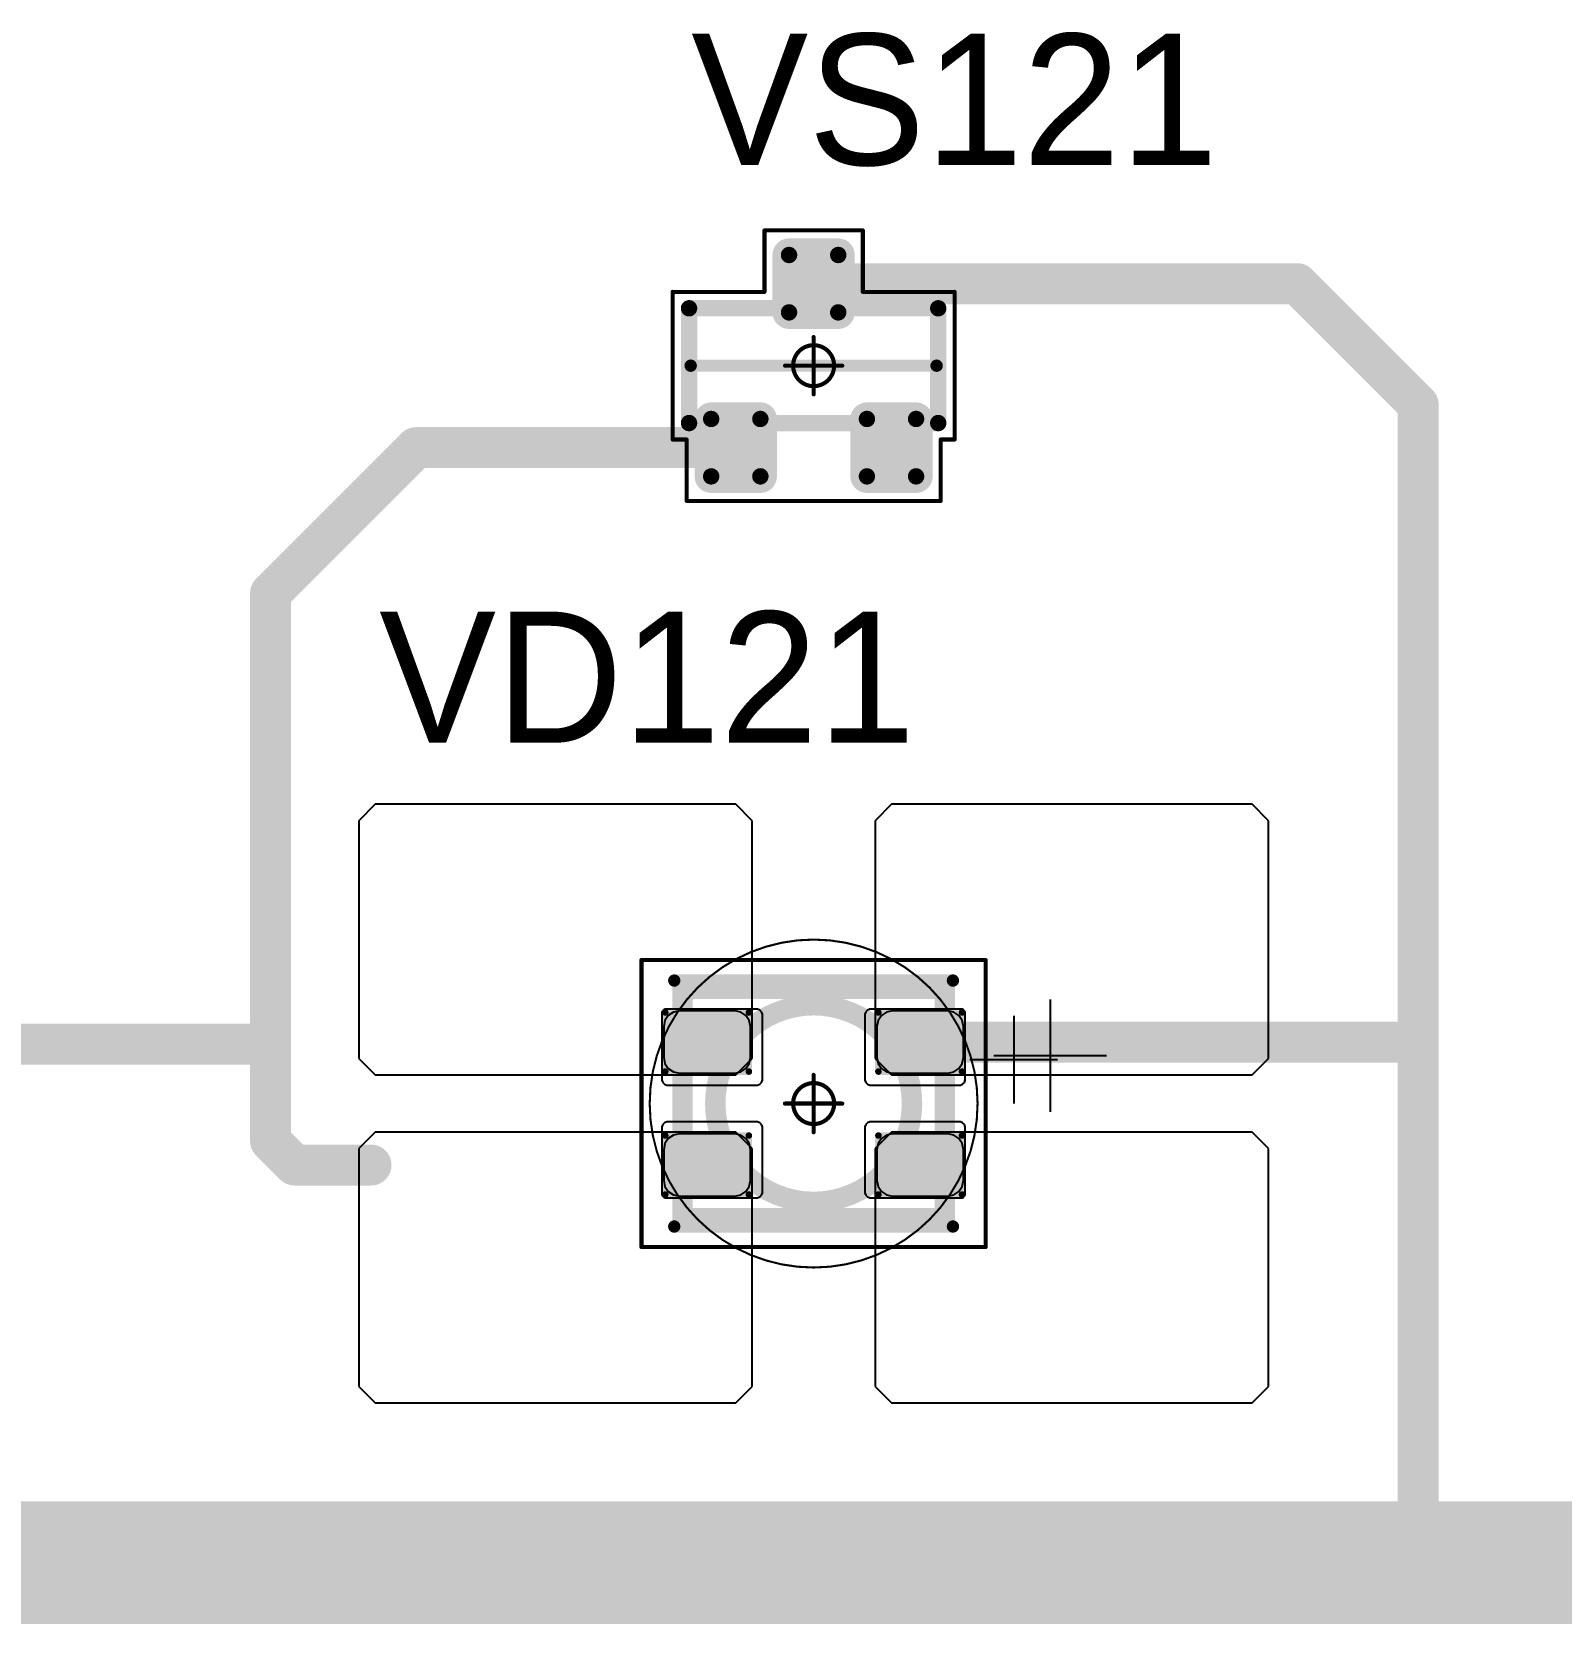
# Model space of a CAD drawing. Header units: millimetres. Extents: x 0 to 400, y 0 to 514.
# Drawn here: x 170.46 to 189.12, y 106.15 to 125.57 of the extents above; entities that cross this region are included whole.
import ezdxf

# ---------------------------------------------------------------- set-up
doc = ezdxf.new("R2010")
doc.units = ezdxf.units.MM
for name, color, linetype in [('Mechanical13', 56, 'Continuous'), ('Mechanical15', 56, 'Continuous'), ('Mechanical2', 216, 'Continuous'), ('TopLayer', 1, 'Continuous'), ('TopOverlay', 2, 'Continuous'), ('TopPaste', 8, 'Continuous'), ('TopSolder', 216, 'Continuous')]:
    doc.layers.add(name, color=color, linetype=linetype)

# ---------------------------------------------------------------- blocks, each defined once
blk = doc.blocks.new('SOT23_61')
at = {"layer": 'Mechanical13', "const_width": 0.2}
for points in [[(-0.7, 1.52), (0.7, 1.52)], [(-0.7, 1.52), (-0.7, -1.52)], [(0.7, 1.52), (0.7, -1.52)], [(-0.7, -1.52), (0.7, -1.52)]]:
    blk.add_lwpolyline(points, dxfattribs=at)
at = {"layer": 'Mechanical13', "const_width": 0.1}
for points in [[(-0.75, 1.52, 1), (-0.65, 1.52, 1)], [(-0.75, 1.52, 1), (-0.65, 1.52, 1)], [(0.65, 1.52, 1), (0.75, 1.52, 1)], [(0.65, 1.52, 1), (0.75, 1.52, 1)], [(-0.75, -1.52, 1), (-0.65, -1.52, 1)], [(-0.75, -1.52, 1), (-0.65, -1.52, 1)], [(0.65, -1.52, 1), (0.75, -1.52, 1)], [(0.65, -1.52, 1), (0.75, -1.52, 1)]]:
    blk.add_lwpolyline(points, format="xyb", close=True, dxfattribs=at)
at = {"layer": 'Mechanical15', "const_width": 0.05}
for points in [[(-1.65, 1.55), (-1.65, -1.55)], [(-1.65, 1.55), (-0.9, 1.55)], [(-0.9, 1.72), (-0.9, 1.55)], [(-0.9, 1.72), (0.9, 1.72)], [(0.9, 1.72), (0.9, 0.6)], [(0.9, 0.6), (1.65, 0.6)], [(1.65, 0.6), (1.65, -0.6)], [(0, 0.35), (0, -0.35)], [(-0.35, 0), (0.35, 0)], [(0.9, -0.6), (1.65, -0.6)], [(0.9, -0.6), (0.9, -1.72)], [(-1.65, -1.55), (-0.9, -1.55)], [(-0.9, -1.55), (-0.9, -1.72)], [(-0.9, -1.72), (0.9, -1.72)]]:
    blk.add_lwpolyline(points, dxfattribs=at)
at = {"layer": 'Mechanical15'}
for points, const_width in [([(-1.662, 1.55, 1), (-1.637, 1.55, 1)], 0.025), ([(-1.662, 1.55, 1), (-1.637, 1.55, 1)], 0.025), ([(-0.913, 1.72, 1), (-0.888, 1.72, 1)], 0.025), ([(-0.913, 1.72, 1), (-0.888, 1.72, 1)], 0.025), ([(-0.913, 1.55, 1), (-0.888, 1.55, 1)], 0.025), ([(-0.913, 1.55, 1), (-0.888, 1.55, 1)], 0.025), ([(0.888, 1.72, 1), (0.913, 1.72, 1)], 0.025), ([(0.888, 1.72, 1), (0.913, 1.72, 1)], 0.025), ([(0.888, 0.6, 1), (0.913, 0.6, 1)], 0.025), ([(0.888, 0.6, 1), (0.913, 0.6, 1)], 0.025), ([(1.637, 0.6, 1), (1.662, 0.6, 1)], 0.025), ([(1.637, 0.6, 1), (1.662, 0.6, 1)], 0.025), ([(0.25, 0, 1), (-0.25, 0, 1)], 0.05), ([(-0.012, 0.35, 1), (0.012, 0.35, 1)], 0.025), ([(-0.362, 0, 1), (-0.337, 0, 1)], 0.025), ([(-0.262, 0, 1), (-0.238, 0, 1)], 0.025), ([(0.238, 0, 1), (0.262, 0, 1)], 0.025), ([(0.337, 0, 1), (0.362, 0, 1)], 0.025), ([(-0.012, -0.35, 1), (0.012, -0.35, 1)], 0.025), ([(0.888, -0.6, 1), (0.913, -0.6, 1)], 0.025), ([(0.888, -0.6, 1), (0.913, -0.6, 1)], 0.025), ([(1.637, -0.6, 1), (1.662, -0.6, 1)], 0.025), ([(1.637, -0.6, 1), (1.662, -0.6, 1)], 0.025), ([(-1.662, -1.55, 1), (-1.637, -1.55, 1)], 0.025), ([(-1.662, -1.55, 1), (-1.637, -1.55, 1)], 0.025), ([(-0.913, -1.55, 1), (-0.888, -1.55, 1)], 0.025), ([(-0.913, -1.55, 1), (-0.888, -1.55, 1)], 0.025), ([(-0.913, -1.72, 1), (-0.888, -1.72, 1)], 0.025), ([(-0.913, -1.72, 1), (-0.888, -1.72, 1)], 0.025), ([(0.888, -1.72, 1), (0.913, -1.72, 1)], 0.025), ([(0.888, -1.72, 1), (0.913, -1.72, 1)], 0.025)]:
    blk.add_lwpolyline(points, format="xyb", close=True, dxfattribs=dict(at, const_width=const_width))
at = {"layer": 'TopLayer', "const_width": 0.1}
for points in [[(-1.4, 1.25, 1), (-1.3, 1.25, 1)], [(-0.7, 1.25, 1), (-0.6, 1.25, 1)], [(-1.4, 0.65, 1), (-1.3, 0.65, 1)], [(-0.7, 0.65, 1), (-0.6, 0.65, 1)], [(0.6, 0.3, 1), (0.7, 0.3, 1)], [(1.3, 0.3, 1), (1.4, 0.3, 1)], [(0.6, -0.3, 1), (0.7, -0.3, 1)], [(1.3, -0.3, 1), (1.4, -0.3, 1)], [(-1.4, -0.65, 1), (-1.3, -0.65, 1)], [(-0.7, -0.65, 1), (-0.6, -0.65, 1)], [(-1.4, -1.25, 1), (-1.3, -1.25, 1)], [(-0.7, -1.25, 1), (-0.6, -1.25, 1)]]:
    blk.add_lwpolyline(points, format="xyb", close=True, dxfattribs=at)
at = {"layer": 'TopLayer'}
for points in [[(-1.45, 1.25), (-1.45, 0.65), (-0.55, 1.25), (-0.55, 0.65)], [(-1.35, 1.35), (-1.35, 0.55), (-0.65, 1.35), (-0.65, 0.55)], [(0.65, 0.4), (0.65, -0.4), (1.35, 0.4), (1.35, -0.4)], [(0.55, 0.3), (0.55, -0.3), (1.45, 0.3), (1.45, -0.3)], [(-1.35, -0.55), (-1.35, -1.35), (-0.65, -0.55), (-0.65, -1.35)], [(-1.45, -0.65), (-1.45, -1.25), (-0.55, -0.65), (-0.55, -1.25)]]:
    blk.add_solid(points, dxfattribs=at)
at = {"layer": 'TopOverlay', "const_width": 0.15}
blk.add_lwpolyline([(0, 1.5), (0, -1.5)], dxfattribs=at)
at = {"layer": 'TopOverlay', "const_width": 0.075}
for points in [[(-0.038, 1.5, 1), (0.038, 1.5, 1)], [(-0.038, -1.5, 1), (0.038, -1.5, 1)]]:
    blk.add_lwpolyline(points, format="xyb", close=True, dxfattribs=at)
at = {"layer": 'TopPaste', "const_width": 0.075}
for points in [[(-1.387, 1.25, 1), (-1.313, 1.25, 1)], [(-0.687, 1.25, 1), (-0.613, 1.25, 1)], [(-1.387, 0.65, 1), (-1.313, 0.65, 1)], [(-0.687, 0.65, 1), (-0.613, 0.65, 1)], [(0.613, 0.3, 1), (0.687, 0.3, 1)], [(1.313, 0.3, 1), (1.387, 0.3, 1)], [(0.613, -0.3, 1), (0.687, -0.3, 1)], [(1.313, -0.3, 1), (1.387, -0.3, 1)], [(-1.387, -0.65, 1), (-1.313, -0.65, 1)], [(-0.687, -0.65, 1), (-0.613, -0.65, 1)], [(-1.387, -1.25, 1), (-1.313, -1.25, 1)], [(-0.687, -1.25, 1), (-0.613, -1.25, 1)]]:
    blk.add_lwpolyline(points, format="xyb", close=True, dxfattribs=at)
at = {"layer": 'TopPaste'}
for points in [[(-1.425, 1.25), (-1.425, 0.65), (-0.575, 1.25), (-0.575, 0.65)], [(-1.35, 1.325), (-1.35, 0.575), (-0.65, 1.325), (-0.65, 0.575)], [(0.575, 0.3), (0.575, -0.3), (1.425, 0.3), (1.425, -0.3)], [(0.65, 0.375), (0.65, -0.375), (1.35, 0.375), (1.35, -0.375)], [(-1.35, -0.575), (-1.35, -1.325), (-0.65, -0.575), (-0.65, -1.325)], [(-1.425, -0.65), (-1.425, -1.25), (-0.575, -0.65), (-0.575, -1.25)]]:
    blk.add_solid(points, dxfattribs=at)
at = {"layer": 'TopSolder', "const_width": 0.202}
for points in [[(-1.451, 1.25, 1), (-1.249, 1.25, 1)], [(-0.751, 1.25, 1), (-0.549, 1.25, 1)], [(-1.451, 0.65, 1), (-1.249, 0.65, 1)], [(-0.751, 0.65, 1), (-0.549, 0.65, 1)], [(0.549, 0.3, 1), (0.751, 0.3, 1)], [(1.249, 0.3, 1), (1.451, 0.3, 1)], [(0.549, -0.3, 1), (0.751, -0.3, 1)], [(1.249, -0.3, 1), (1.451, -0.3, 1)], [(-1.451, -0.65, 1), (-1.249, -0.65, 1)], [(-0.751, -0.65, 1), (-0.549, -0.65, 1)], [(-1.451, -1.25, 1), (-1.249, -1.25, 1)], [(-0.751, -1.25, 1), (-0.549, -1.25, 1)]]:
    blk.add_lwpolyline(points, format="xyb", close=True, dxfattribs=at)
at = {"layer": 'TopSolder'}
for points in [[(-1.35, 1.452), (-1.35, 0.448), (-0.65, 1.452), (-0.65, 0.448)], [(-1.552, 1.25), (-1.552, 0.65), (-0.448, 1.25), (-0.448, 0.65)], [(0.65, 0.502), (0.65, -0.502), (1.35, 0.502), (1.35, -0.502)], [(0.448, 0.3), (0.448, -0.3), (1.552, 0.3), (1.552, -0.3)], [(-1.35, -0.448), (-1.35, -1.452), (-0.65, -0.448), (-0.65, -1.452)], [(-1.552, -0.65), (-1.552, -1.25), (-0.448, -0.65), (-0.448, -1.25)]]:
    blk.add_solid(points, dxfattribs=at)
blk = doc.blocks.new('E65F_234')
at = {"layer": 'Mechanical13'}
for p, q in [((2.441, 1.071), (2.441, 0)), ((1.905, 0.536), (2.976, 0.536))]:
    blk.add_line(p, q, dxfattribs=at)
at = {"layer": 'Mechanical13', "const_width": 0.25}
for points in [[(-1.6, -1.4), (-1.6, 1.4)], [(-1.6, 1.4), (1.6, 1.4)], [(1.6, -1.4), (1.6, 1.4)], [(-1.6, -1.4), (1.6, -1.4)]]:
    blk.add_lwpolyline(points, dxfattribs=at)
at = {"layer": 'Mechanical13'}
for points, const_width in [([(-1.663, 1.4, 1), (-1.538, 1.4, 1)], 0.125), ([(-1.663, 1.4, 1), (-1.538, 1.4, 1)], 0.125), ([(1.537, 1.4, 1), (1.662, 1.4, 1)], 0.125), ([(1.537, 1.4, 1), (1.662, 1.4, 1)], 0.125), ([(1.2, 0, 1), (-1.2, 0, 1)], 0.25), ([(-1.263, 0, 1), (-1.138, 0, 1)], 0.125), ([(1.137, 0, 1), (1.262, 0, 1)], 0.125), ([(-1.663, -1.4, 1), (-1.538, -1.4, 1)], 0.125), ([(-1.663, -1.4, 1), (-1.538, -1.4, 1)], 0.125), ([(1.537, -1.4, 1), (1.662, -1.4, 1)], 0.125), ([(1.537, -1.4, 1), (1.662, -1.4, 1)], 0.125)]:
    blk.add_lwpolyline(points, format="xyb", close=True, dxfattribs=dict(at, const_width=const_width))
at = {"layer": 'Mechanical15', "const_width": 0.05}
for points in [[(-2.1, 1.75), (2.1, 1.75)], [(-2.1, -1.75), (-2.1, 1.75)], [(2.1, -1.75), (2.1, 1.75)], [(0, -0.35), (0, 0.35)], [(0, -0.35), (0, 0.35)], [(-0.35, 0), (0.35, 0)], [(-0.35, 0), (0.35, 0)], [(-2.1, -1.75), (2.1, -1.75)]]:
    blk.add_lwpolyline(points, dxfattribs=at)
at = {"layer": 'Mechanical15'}
for points, const_width in [([(-2.113, 1.75, 1), (-2.088, 1.75, 1)], 0.025), ([(-2.113, 1.75, 1), (-2.088, 1.75, 1)], 0.025), ([(2.087, 1.75, 1), (2.112, 1.75, 1)], 0.025), ([(2.087, 1.75, 1), (2.112, 1.75, 1)], 0.025), ([(0.25, 0, 1), (-0.25, 0, 1)], 0.05), ([(0.25, 0, 1), (-0.25, 0, 1)], 0.05), ([(-0.013, 0.35, 1), (0.012, 0.35, 1)], 0.025), ([(-0.013, 0.35, 1), (0.012, 0.35, 1)], 0.025), ([(-0.363, 0, 1), (-0.338, 0, 1)], 0.025), ([(-0.363, 0, 1), (-0.338, 0, 1)], 0.025), ([(-0.263, 0, 1), (-0.238, 0, 1)], 0.025), ([(-0.263, 0, 1), (-0.238, 0, 1)], 0.025), ([(0.237, 0, 1), (0.262, 0, 1)], 0.025), ([(0.237, 0, 1), (0.262, 0, 1)], 0.025), ([(0.337, 0, 1), (0.362, 0, 1)], 0.025), ([(0.337, 0, 1), (0.362, 0, 1)], 0.025), ([(-0.013, -0.35, 1), (0.012, -0.35, 1)], 0.025), ([(-0.013, -0.35, 1), (0.012, -0.35, 1)], 0.025), ([(-2.113, -1.75, 1), (-2.088, -1.75, 1)], 0.025), ([(-2.113, -1.75, 1), (-2.088, -1.75, 1)], 0.025), ([(2.087, -1.75, 1), (2.112, -1.75, 1)], 0.025), ([(2.087, -1.75, 1), (2.112, -1.75, 1)], 0.025)]:
    blk.add_lwpolyline(points, format="xyb", close=True, dxfattribs=dict(at, const_width=const_width))
at = {"layer": 'TopLayer'}
for p, q in [((-5.35, 3.65), (-5.55, 3.45)), ((-0.95, 3.65), (-5.35, 3.65)), ((-5.35, 3.65), (-5.35, 3.65)), ((-0.75, 3.45), (-0.95, 3.65)), ((0.95, 3.65), (0.75, 3.45)), ((5.35, 3.65), (0.95, 3.65)), ((0.95, 3.65), (0.95, 3.65)), ((5.55, 3.45), (5.35, 3.65)), ((-5.55, 3.45), (-5.55, 3.45)), ((-5.55, 3.45), (-5.55, 0.55)), ((-0.75, 0.55), (-0.75, 3.45)), ((0.75, 3.45), (0.75, 3.45)), ((0.75, 3.45), (0.75, 0.55)), ((5.55, 0.55), (5.55, 3.45)), ((-5.55, 0.55), (-5.35, 0.35)), ((-0.95, 0.35), (-0.75, 0.55)), ((0.75, 0.55), (0.95, 0.35)), ((5.35, 0.35), (5.55, 0.55)), ((-5.35, 0.35), (-0.95, 0.35)), ((0.95, 0.35), (5.35, 0.35)), ((-5.35, -0.35), (-5.55, -0.55)), ((-0.95, -0.35), (-5.35, -0.35)), ((-5.35, -0.35), (-5.35, -0.35)), ((-0.75, -0.55), (-0.95, -0.35)), ((0.95, -0.35), (0.75, -0.55)), ((5.35, -0.35), (0.95, -0.35)), ((0.95, -0.35), (0.95, -0.35)), ((5.55, -0.55), (5.35, -0.35)), ((-5.55, -0.55), (-5.55, -0.55)), ((-5.55, -0.55), (-5.55, -3.45)), ((-0.75, -3.45), (-0.75, -0.55)), ((0.75, -0.55), (0.75, -0.55)), ((0.75, -0.55), (0.75, -3.45)), ((5.55, -3.45), (5.55, -0.55)), ((-5.55, -3.45), (-5.35, -3.65)), ((-0.95, -3.65), (-0.75, -3.45)), ((0.75, -3.45), (0.95, -3.65)), ((5.35, -3.65), (5.55, -3.45)), ((-5.35, -3.65), (-0.95, -3.65)), ((0.95, -3.65), (5.35, -3.65))]:
    blk.add_line(p, q, dxfattribs=at)
at = {"layer": 'TopLayer', "const_width": 0.04}
for points in [[(-1.83, 1.11, 1), (-1.79, 1.11, 1)], [(-0.81, 1.11, 1), (-0.77, 1.11, 1)], [(0.77, 1.11, 1), (0.81, 1.11, 1)], [(1.79, 1.11, 1), (1.83, 1.11, 1)], [(-1.83, 0.39, 1), (-1.79, 0.39, 1)], [(-0.81, 0.39, 1), (-0.77, 0.39, 1)], [(0.77, 0.39, 1), (0.81, 0.39, 1)], [(1.79, 0.39, 1), (1.83, 0.39, 1)], [(-1.83, -0.39, 1), (-1.79, -0.39, 1)], [(-0.81, -0.39, 1), (-0.77, -0.39, 1)], [(0.77, -0.39, 1), (0.81, -0.39, 1)], [(1.79, -0.39, 1), (1.83, -0.39, 1)], [(-1.83, -1.11, 1), (-1.79, -1.11, 1)], [(-0.81, -1.11, 1), (-0.77, -1.11, 1)], [(0.77, -1.11, 1), (0.81, -1.11, 1)], [(1.79, -1.11, 1), (1.83, -1.11, 1)]]:
    blk.add_lwpolyline(points, format="xyb", close=True, dxfattribs=at)
at = {"layer": 'TopLayer'}
for points in [[(-1.85, 1.11), (-1.85, 0.39), (-0.75, 1.11), (-0.75, 0.39)], [(-1.81, 1.15), (-1.81, 0.35), (-0.79, 1.15), (-0.79, 0.35)], [(0.75, 1.11), (0.75, 0.39), (1.85, 1.11), (1.85, 0.39)], [(0.79, 1.15), (0.79, 0.35), (1.81, 1.15), (1.81, 0.35)], [(-1.81, -0.35), (-1.81, -1.15), (-0.79, -0.35), (-0.79, -1.15)], [(0.79, -0.35), (0.79, -1.15), (1.81, -0.35), (1.81, -1.15)], [(-1.85, -0.39), (-1.85, -1.11), (-0.75, -0.39), (-0.75, -1.11)], [(0.75, -0.39), (0.75, -1.11), (1.85, -0.39), (1.85, -1.11)]]:
    blk.add_solid(points, dxfattribs=at)
at = {"layer": 'TopOverlay'}
for p, q in [((2.886, 1.271), (2.886, -0.1)), ((2.2, 0.586), (3.571, 0.586))]:
    blk.add_line(p, q, dxfattribs=at)
at = {"layer": 'TopOverlay', "const_width": 0.15}
for points in [[(-1.7, 1.5), (1.7, 1.5)], [(-1.7, -1.5), (1.7, -1.5)]]:
    blk.add_lwpolyline(points, dxfattribs=at)
at = {"layer": 'TopOverlay', "const_width": 0.075}
for points in [[(-1.738, 1.5, 1), (-1.663, 1.5, 1)], [(1.662, 1.5, 1), (1.737, 1.5, 1)], [(-1.738, -1.5, 1), (-1.663, -1.5, 1)], [(1.662, -1.5, 1), (1.737, -1.5, 1)]]:
    blk.add_lwpolyline(points, format="xyb", close=True, dxfattribs=at)
at = {"layer": 'TopPaste'}
for p, q in [((-1.814, 1.011), (-1.829, 0.938)), ((-1.773, 1.073), (-1.814, 1.011)), ((-1.711, 1.114), (-1.773, 1.073)), ((-1.638, 1.129), (-1.711, 1.114)), ((-0.963, 1.129), (-1.638, 1.129)), ((-0.889, 1.114), (-0.963, 1.129)), ((-0.827, 1.073), (-0.889, 1.114)), ((-0.786, 1.011), (-0.827, 1.073)), ((-0.771, 0.938), (-0.786, 1.011)), ((0.786, 1.011), (0.771, 0.938)), ((0.827, 1.073), (0.786, 1.011)), ((0.889, 1.114), (0.827, 1.073)), ((0.962, 1.129), (0.889, 1.114)), ((1.637, 1.129), (0.962, 1.129)), ((1.711, 1.114), (1.637, 1.129)), ((1.773, 1.073), (1.711, 1.114)), ((1.814, 1.011), (1.773, 1.073)), ((1.829, 0.938), (1.814, 1.011)), ((-1.829, 0.938), (-1.829, 0.563)), ((-0.771, 0.563), (-0.771, 0.938)), ((0.771, 0.938), (0.771, 0.563)), ((1.829, 0.563), (1.829, 0.938)), ((-1.829, 0.563), (-1.814, 0.489)), ((-1.814, 0.489), (-1.773, 0.427)), ((-1.773, 0.427), (-1.711, 0.386)), ((-0.889, 0.386), (-0.827, 0.427)), ((-0.827, 0.427), (-0.786, 0.489)), ((-0.786, 0.489), (-0.771, 0.563)), ((0.771, 0.563), (0.786, 0.489)), ((0.786, 0.489), (0.827, 0.427)), ((0.827, 0.427), (0.889, 0.386)), ((1.711, 0.386), (1.773, 0.427)), ((1.773, 0.427), (1.814, 0.489)), ((1.814, 0.489), (1.829, 0.563)), ((-1.711, 0.386), (-1.638, 0.371)), ((-1.638, 0.371), (-0.963, 0.371)), ((-0.963, 0.371), (-0.889, 0.386)), ((0.889, 0.386), (0.962, 0.371)), ((0.962, 0.371), (1.637, 0.371)), ((1.637, 0.371), (1.711, 0.386)), ((-1.711, -0.386), (-1.773, -0.427)), ((-1.638, -0.371), (-1.711, -0.386)), ((-0.963, -0.371), (-1.638, -0.371)), ((-0.889, -0.386), (-0.963, -0.371)), ((-0.827, -0.427), (-0.889, -0.386)), ((0.889, -0.386), (0.827, -0.427)), ((0.962, -0.371), (0.889, -0.386)), ((1.637, -0.371), (0.962, -0.371)), ((1.711, -0.386), (1.637, -0.371)), ((1.773, -0.427), (1.711, -0.386)), ((-1.814, -0.489), (-1.829, -0.563)), ((-1.829, -0.563), (-1.829, -0.938)), ((-1.773, -0.427), (-1.814, -0.489)), ((-0.786, -0.489), (-0.827, -0.427)), ((-0.771, -0.563), (-0.786, -0.489)), ((-0.771, -0.938), (-0.771, -0.563)), ((0.786, -0.489), (0.771, -0.563)), ((0.771, -0.563), (0.771, -0.938)), ((0.827, -0.427), (0.786, -0.489)), ((1.814, -0.489), (1.773, -0.427)), ((1.829, -0.563), (1.814, -0.489)), ((1.829, -0.938), (1.829, -0.563)), ((-1.829, -0.938), (-1.814, -1.011)), ((-0.786, -1.011), (-0.771, -0.938)), ((0.771, -0.938), (0.786, -1.011)), ((1.814, -1.011), (1.829, -0.938)), ((-1.814, -1.011), (-1.773, -1.073)), ((-1.773, -1.073), (-1.711, -1.114)), ((-1.711, -1.114), (-1.638, -1.129)), ((-1.638, -1.129), (-0.963, -1.129)), ((-0.963, -1.129), (-0.889, -1.114)), ((-0.889, -1.114), (-0.827, -1.073)), ((-0.827, -1.073), (-0.786, -1.011)), ((0.786, -1.011), (0.827, -1.073)), ((0.827, -1.073), (0.889, -1.114)), ((0.889, -1.114), (0.962, -1.129)), ((0.962, -1.129), (1.637, -1.129)), ((1.637, -1.129), (1.711, -1.114)), ((1.711, -1.114), (1.773, -1.073)), ((1.773, -1.073), (1.814, -1.011))]:
    blk.add_line(p, q, dxfattribs=at)
at = {"layer": 'TopSolder'}
for p, q in [((-1.842, 1.129), (-1.85, 1.111)), ((-1.85, 1.111), (-1.85, 1.101)), ((-1.85, 1.101), (-1.85, 1.101)), ((-1.85, 1.101), (-1.85, 0.301)), ((-1.828, 1.143), (-1.842, 1.129)), ((-1.81, 1.151), (-1.828, 1.143)), ((-1.8, 1.151), (-1.81, 1.151)), ((-0.7, 1.151), (-1.8, 1.151)), ((-0.685, 1.151), (-0.7, 1.151)), ((-0.7, 1.151), (-0.7, 1.151)), ((-0.658, 1.139), (-0.685, 1.151)), ((-0.636, 1.118), (-0.658, 1.139)), ((-0.625, 1.09), (-0.636, 1.118)), ((-0.625, 1.076), (-0.625, 1.09)), ((-0.625, 0.301), (-0.625, 1.076)), ((0.636, 1.118), (0.625, 1.09)), ((0.625, 1.09), (0.625, 1.076)), ((0.625, 1.076), (0.625, 1.076)), ((0.625, 1.076), (0.625, 0.301)), ((0.657, 1.139), (0.636, 1.118)), ((0.685, 1.151), (0.657, 1.139)), ((0.7, 1.151), (0.685, 1.151)), ((1.8, 1.151), (0.7, 1.151)), ((1.81, 1.151), (1.8, 1.151)), ((1.8, 1.151), (1.8, 1.151)), ((1.828, 1.143), (1.81, 1.151)), ((1.842, 1.129), (1.828, 1.143)), ((1.85, 1.111), (1.842, 1.129)), ((1.85, 1.101), (1.85, 1.111)), ((1.85, 0.301), (1.85, 1.101)), ((-1.85, 0.301), (-1.85, 0.286)), ((-1.85, 0.286), (-1.839, 0.258)), ((-1.839, 0.258), (-1.818, 0.237)), ((-1.818, 0.237), (-1.79, 0.226)), ((-1.79, 0.226), (-1.775, 0.226)), ((-1.775, 0.226), (-1.775, 0.226)), ((-1.775, 0.226), (-0.7, 0.226)), ((-0.7, 0.226), (-0.685, 0.226)), ((-0.685, 0.226), (-0.658, 0.237)), ((-0.658, 0.237), (-0.636, 0.258)), ((-0.636, 0.258), (-0.625, 0.286)), ((-0.625, 0.286), (-0.625, 0.301)), ((-0.625, 0.301), (-0.625, 0.301)), ((0.625, 0.301), (0.625, 0.286)), ((0.625, 0.286), (0.636, 0.258)), ((0.636, 0.258), (0.657, 0.237)), ((0.657, 0.237), (0.685, 0.226)), ((0.685, 0.226), (0.7, 0.226)), ((0.7, 0.226), (0.7, 0.226)), ((0.7, 0.226), (1.775, 0.226)), ((1.775, 0.226), (1.79, 0.226)), ((1.79, 0.226), (1.817, 0.237)), ((1.817, 0.237), (1.839, 0.258)), ((1.839, 0.258), (1.85, 0.286)), ((1.85, 0.286), (1.85, 0.301)), ((1.85, 0.301), (1.85, 0.301)), ((-1.839, -0.257), (-1.85, -0.285)), ((-1.85, -0.285), (-1.85, -0.299)), ((-1.85, -0.299), (-1.85, -0.299)), ((-1.85, -0.299), (-1.85, -1.099)), ((-1.818, -0.236), (-1.839, -0.257)), ((-1.79, -0.224), (-1.818, -0.236)), ((-1.775, -0.224), (-1.79, -0.224)), ((-0.7, -0.224), (-1.775, -0.224)), ((-0.685, -0.224), (-0.7, -0.224)), ((-0.7, -0.224), (-0.7, -0.224)), ((-0.658, -0.236), (-0.685, -0.224)), ((-0.636, -0.257), (-0.658, -0.236)), ((-0.625, -0.285), (-0.636, -0.257)), ((-0.625, -0.299), (-0.625, -0.285)), ((-0.625, -1.074), (-0.625, -0.299)), ((0.636, -0.257), (0.625, -0.285)), ((0.625, -0.285), (0.625, -0.299)), ((0.625, -0.299), (0.625, -0.299)), ((0.625, -0.299), (0.625, -1.074)), ((0.657, -0.236), (0.636, -0.257)), ((0.685, -0.224), (0.657, -0.236)), ((0.7, -0.224), (0.685, -0.224)), ((1.775, -0.224), (0.7, -0.224)), ((1.79, -0.224), (1.775, -0.224)), ((1.775, -0.224), (1.775, -0.224)), ((1.817, -0.236), (1.79, -0.224)), ((1.839, -0.257), (1.817, -0.236)), ((1.85, -0.285), (1.839, -0.257)), ((1.85, -0.299), (1.85, -0.285)), ((1.85, -1.099), (1.85, -0.299)), ((-1.85, -1.099), (-1.85, -1.109)), ((-1.85, -1.109), (-1.842, -1.128)), ((-1.842, -1.128), (-1.828, -1.142)), ((-1.828, -1.142), (-1.81, -1.149)), ((-1.81, -1.149), (-1.8, -1.149)), ((-1.8, -1.149), (-0.7, -1.149)), ((-1.8, -1.149), (-1.8, -1.149)), ((-0.7, -1.149), (-0.685, -1.149)), ((-0.685, -1.149), (-0.658, -1.138)), ((-0.658, -1.138), (-0.636, -1.117)), ((-0.636, -1.117), (-0.625, -1.089)), ((-0.625, -1.089), (-0.625, -1.074)), ((-0.625, -1.074), (-0.625, -1.074)), ((0.625, -1.074), (0.625, -1.089)), ((0.625, -1.089), (0.636, -1.117)), ((0.636, -1.117), (0.657, -1.138)), ((0.657, -1.138), (0.685, -1.149)), ((0.685, -1.149), (0.7, -1.149)), ((0.7, -1.149), (1.8, -1.149)), ((0.7, -1.149), (0.7, -1.149)), ((1.8, -1.149), (1.81, -1.149)), ((1.81, -1.149), (1.828, -1.142)), ((1.828, -1.142), (1.842, -1.128)), ((1.842, -1.128), (1.85, -1.109)), ((1.85, -1.109), (1.85, -1.099)), ((1.85, -1.099), (1.85, -1.099))]:
    blk.add_line(p, q, dxfattribs=at)

msp = doc.modelspace()

# ---------------------------------------------------------------- linework, layer by layer
at = {"layer": 'Mechanical2'}
for points, const_width in [([(182, 112.5, 1), (178, 112.5, 1)], 0.0254), ([(180, 114.5, 1), (180, 114.5, 1)], 0.0005), ([(177.994, 112.5, 1), (178.006, 112.5, 1)], 0.0127), ([(178, 112.5, 1), (178, 112.5, 1)], 0.0005), ([(181.994, 112.5, 1), (182.006, 112.5, 1)], 0.0127), ([(182, 112.5, 1), (182, 112.5, 1)], 0.0005), ([(180, 110.5, 1), (180, 110.5, 1)], 0.0005)]:
    msp.add_lwpolyline(points, format="xyb", close=True, dxfattribs=dict(at, const_width=const_width))
at = {"layer": 'Mechanical2', "const_width": 0.001}
for points in [[(180, 110.5), (180, 114.5)], [(178, 112.5), (182, 112.5)]]:
    msp.add_lwpolyline(points, dxfattribs=at)
at = {"layer": 'TopLayer'}
for points, const_width in [([(180, 122.5), (185.9, 122.5)], 0.5), ([(185.9, 122.5), (187.375, 121.025)], 0.5), ([(187.375, 106.9), (187.375, 121.025)], 0.5), ([(173.375, 118.725), (175.15, 120.5)], 0.5), ([(175.15, 120.5), (179.05, 120.5)], 0.5), ([(173.375, 113.15), (173.375, 118.725)], 0.5), ([(164.675, 113.225), (173.3, 113.225)], 0.5), ([(173.3, 113.225), (173.375, 113.15)], 0.5), ([(181.3, 113.25), (187.35, 113.25)], 0.5), ([(173.375, 112.043), (173.375, 113.15)], 0.5), ([(173.375, 112.043), (173.668, 111.75)], 0.5), ([(173.668, 111.75), (174.6, 111.75)], 0.5), ([(133.95, 106.9), (267.375, 106.9)], 1.5)]:
    msp.add_lwpolyline(points, dxfattribs=dict(at, const_width=const_width))
at = {"layer": 'TopLayer', "const_width": 0.25}
for points in [[(179.875, 122.5, 1), (180.125, 122.5, 1)], [(185.775, 122.5, 1), (186.025, 122.5, 1)], [(185.775, 122.5, 1), (186.025, 122.5, 1)], [(187.25, 121.025, 1), (187.5, 121.025, 1)], [(187.25, 121.025, 1), (187.5, 121.025, 1)], [(175.025, 120.5, 1), (175.275, 120.5, 1)], [(175.025, 120.5, 1), (175.275, 120.5, 1)], [(178.925, 120.5, 1), (179.175, 120.5, 1)], [(173.25, 118.725, 1), (173.5, 118.725, 1)], [(173.25, 118.725, 1), (173.5, 118.725, 1)], [(173.175, 113.225, 1), (173.425, 113.225, 1)], [(173.175, 113.225, 1), (173.425, 113.225, 1)], [(181.175, 113.25, 1), (181.425, 113.25, 1)], [(187.225, 113.25, 1), (187.475, 113.25, 1)], [(173.25, 113.15, 1), (173.5, 113.15, 1)], [(173.25, 113.15, 1), (173.5, 113.15, 1)], [(173.25, 113.15, 1), (173.5, 113.15, 1)], [(173.25, 112.043, 1), (173.5, 112.043, 1)], [(173.25, 112.043, 1), (173.5, 112.043, 1)], [(173.543, 111.75, 1), (173.793, 111.75, 1)], [(173.543, 111.75, 1), (173.793, 111.75, 1)], [(174.475, 111.75, 1), (174.725, 111.75, 1)], [(187.25, 106.9, 1), (187.5, 106.9, 1)]]:
    msp.add_lwpolyline(points, format="xyb", close=True, dxfattribs=at)

# ---------------------------------------------------------------- block references
for name, p, rotation in [('SOT23_61', (180, 121.5), 90), ('E65F_234', (180, 112.5), 360)]:
    msp.add_blockref(name, p, dxfattribs=dict(rotation=rotation))

# ---------------------------------------------------------------- texts
at = {"layer": 'TopOverlay'}
for s, p in [('VS121', (178.507, 123.948)), ('VD121', (174.699, 116.901))]:
    msp.add_text(s, height=1.6, dxfattribs=at).set_placement(p)

doc.saveas('drawing.dxf')
